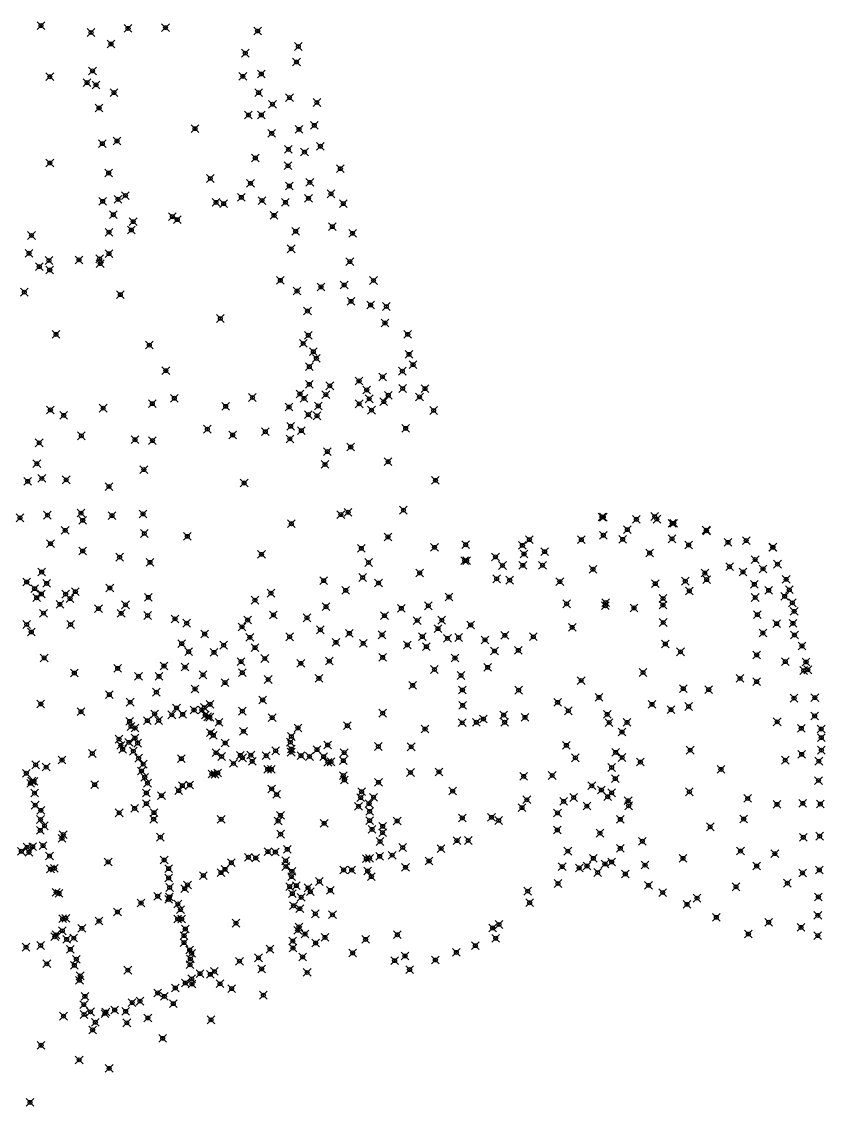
# Model space of a CAD drawing. Header units: millimetres. Extents: x 476859 to 479474, y 2367368 to 2370543.
# Drawn here: x 478521 to 478936, y 2367567 to 2368128 of the extents above; entities that cross this region are included whole.
import ezdxf

# ---------------------------------------------------------------- set-up
doc = ezdxf.new("R2010")
doc.units = ezdxf.units.MM
doc.header["$PDMODE"] = 35
doc.header["$PDSIZE"] = 2

msp = doc.modelspace()

# ---------------------------------------------------------------- linework, layer by layer
for p in [(478531.023, 2368125.702, 1.24), (478556.928, 2368122.118, 4.383), (478576.016, 2368124.231, 2.704), (478595.339, 2368124.647, 3.01), (478642.9, 2368122.923, 3.928), (478567.194, 2368116.139, 3.02), (478636.538, 2368111.447, 5.046), (478663.982, 2368114.88, 1.383), (478663.004, 2368106.844, 3.214), (478535.616, 2368099.23, 3.053), (478557.633, 2368102.252, 3.24), (478635.308, 2368099.475, 3.41), (478644.795, 2368100.63, 4.169), (478554.842, 2368096.228, 3.167), (478559.439, 2368095.044, 3.74), (478568.721, 2368091.069, 3.02), (478643.429, 2368090.993, 4.693), (478659.396, 2368088.478, 3.066), (478561.063, 2368083.09, 3.74), (478650.617, 2368085.033, 3.524), (478673.534, 2368085.947, 3.189), (478638.197, 2368079.442, 3.34), (478644.838, 2368079.485, 4.683), (478610.577, 2368072.377, 0.93), (478664.305, 2368072.05, 3.345), (478672.193, 2368074.123, 3.133), (478570.267, 2368066.047, 3.11), (478650.24, 2368069.95, 4.328), (478562.744, 2368064.621, 4.064), (478658.857, 2368061.673, 3.724), (478667.163, 2368060.301, 3.137), (478675.376, 2368063.321, 3.185), (478535.602, 2368054.662, 1.22), (478641.735, 2368057.217, 3.25), (478565.991, 2368049.466, 4.194), (478658.671, 2368053.213, 3.866), (478685.69, 2368051.708, 3.638), (478618.475, 2368046.629, 3.12), (478639.239, 2368044.155, 2.889), (478659.319, 2368042.75, 3.701), (478669.911, 2368044.628, 3.219), (478574.64, 2368037.837, 3.29), (478634.487, 2368036.919, 3.11), (478680.856, 2368038.714, 3.278), (478562.87, 2368034.874, 3.534), (478570.849, 2368035.933, 3.829), (478621.453, 2368034.27, 3.34), (478625.416, 2368033.657, 2.956), (478645.143, 2368035.249, 4.23), (478657.304, 2368034.313, 3.389), (478669.209, 2368036.382, 3.011), (478687.165, 2368033.692, 3.046), (478568.414, 2368027.912, 3.379), (478598.873, 2368026.96, 3.585), (478651.434, 2368027.617, 4.428), (478577.698, 2368019.993, 3.349), (478578.64, 2368024.343, 3.218), (478601.471, 2368025.351, 3.236), (478681.541, 2368021.716, 3.048), (478526.155, 2368017.171, 3.816), (478566.137, 2368018.879, 3.501), (478662.588, 2368019.371, 3.324), (478691.956, 2368018.322, 3.075), (478660.239, 2368010.285, 3.076), (478524.866, 2368008.008, 3.949), (478535.181, 2368004.262, 4.132), (478550.684, 2368004.577, 3.613), (478561.303, 2368005.135, 3.613), (478566.192, 2368007.785, 3.718), (478690.545, 2368003.695, 3.022), (478530.137, 2368001.102, 3.92), (478535.568, 2367999.357, 3.671), (478561.614, 2368002.637, 3.454), (478654.633, 2367994.02, 3.02), (478702.775, 2367993.905, 3.16), (478522.418, 2367987.888, 3.942), (478572.005, 2367986.583, 3.34), (478663.304, 2367988.437, 3.003), (478675.664, 2367990.612, 3.072), (478687.626, 2367991.593, 2.952), (478691.162, 2367983.16, 3.106), (478701.296, 2367981.232, 3.022), (478668.698, 2367978.118, 3.125), (478709.439, 2367980.475, 3.493), (478623.669, 2367974.291, 0.89), (478708.664, 2367971.971, 3.184), (478538.794, 2367966.044, 1.21), (478669.089, 2367965.624, 3.835), (478720.481, 2367966.07, 3.844), (478587.016, 2367960.511, 3.45), (478666.477, 2367961.377, 3.19), (478671.723, 2367957.161, 3.211), (478673.292, 2367953.646, 3.307), (478721.099, 2367955.772, 3.614), (478595.512, 2367947.307, 3.65), (478669.635, 2367949.338, 3.152), (478717.716, 2367947.044, 3.37), (478723.222, 2367950.411, 0.513), (478695.34, 2367942.011, 3.557), (478707.454, 2367944.101, 3.275), (478669.586, 2367940.215, 3.645), (478680.238, 2367939.462, 3.375), (478699.312, 2367937.363, 3.298), (478717.866, 2367938.073, 3.341), (478729.408, 2367938.008, 2.855), (478588.543, 2367930.229, 3.24), (478599.939, 2367933.051, 3.45), (478640.264, 2367933.449, 2.81), (478664.781, 2367935.249, 2.893), (478666.941, 2367932.951, 2.207), (478678.154, 2367934.94, 3.21), (478695.396, 2367930.148, 3.294), (478700.542, 2367932.76, 3.307), (478708.097, 2367931.253, 3.439), (478710.459, 2367934.596, 3.335), (478726.546, 2367933.737, 2.448), (478535.926, 2367927.016, 3.51), (478563.142, 2367927.927, 3.56), (478626.432, 2367928.855, 2.87), (478659.172, 2367928.501, 3.78), (478669.175, 2367924.618, 3.848), (478674.245, 2367929.088, 4.262), (478701.731, 2367926.908, 1.35), (478733.845, 2367926.72, 0.89), (478542.804, 2367924.16, 3.49), (478673.618, 2367923.945, 3.735), (478551.866, 2367913.625, 3.857), (478616.98, 2367917.075, 2.98), (478630.011, 2367914.069, 3.34), (478646.946, 2367915.733, 3.23), (478659.971, 2367918.572, 2.25), (478665.51, 2367916.284, 3.142), (478719.428, 2367917.486, 1.06), (478530.106, 2367910.02, 4.121), (478579.591, 2367911.591, 3.11), (478588.615, 2367911.164, 3.23), (478659.591, 2367912.049, 3.053), (478691.031, 2367907.832, 1.87), (478678.995, 2367905.494, 3.634), (478528.896, 2367899.19, 3.833), (478677.749, 2367898.823, 3.813), (478710.335, 2367900.228, 1.12), (478531.491, 2367891.591, 4.091), (478584.153, 2367896.168, 3.45), (478524.138, 2367890.129, 4.546), (478544.062, 2367890.871, 2.94), (478566.119, 2367887.407, 1.56), (478635.969, 2367889.222, 3.25), (478734.783, 2367890.636, 0.76), (478689.673, 2367874.114, 3.718), (478718.252, 2367875.192, 1.06), (478520.171, 2367871.246, 4.744), (478534.379, 2367872.607, 4.31), (478551.705, 2367873.672, 2.99), (478552.626, 2367869.957, 2.919), (478567.732, 2367872.379, 2.019), (478583.768, 2367873.271, 2.89), (478685.913, 2367872.911, 3.703), (478820.8, 2367871.671, 0.5), (478821.455, 2367871.568, 3.894), (478838.59, 2367870.403, 3.985), (478848.03, 2367871.918, 0.48), (478849.147, 2367870.558, 3.954), (478543.542, 2367864.787, 3.12), (478584.386, 2367863.13, 3.1), (478660.376, 2367868.162, 0.56), (478833.86, 2367865.141, 3.842), (478857.045, 2367868.38, 3.894), (478857.858, 2367868.42, 0.46), (478874.583, 2367864.886, 0.51), (478874.797, 2367864.515, 3.726), (478535.935, 2367857.893, 4.325), (478606.626, 2367861.7, 1.02), (478710.236, 2367861.384, 1.43), (478750.402, 2367857.311, 0.53), (478783.302, 2367859.967, 0.51), (478810.147, 2367859.901, 3.706), (478821.5, 2367862.234, 3.165), (478831.46, 2367860.102, 5.43), (478856.943, 2367860.372, 4.56), (478885.908, 2367858.603, 3.747), (478895.288, 2367859.472, 2.342), (478552.609, 2367854.057, 3.188), (478644.953, 2367852.334, 3.31), (478696.485, 2367855.5, 3.568), (478734.299, 2367856.006, 1.22), (478779.692, 2367856.997, 4.196), (478780.515, 2367852.566, 4.297), (478791.138, 2367853.761, 3.72), (478845.407, 2367853.01, 4.78), (478865.582, 2367857.198, 4.127), (478908.957, 2367855.931, 3.765), (478909.117, 2367856.07, 0.67), (478571.632, 2367850.89, 1.32), (478587.361, 2367848.217, 3.03), (478700.221, 2367848.151, 3.98), (478749.845, 2367849.141, 4.072), (478750.874, 2367849.142, 4.133), (478765.788, 2367851.042, 4.302), (478769.401, 2367846.581, 4.123), (478779.894, 2367846.675, 4.21), (478790.089, 2367846.727, 4.267), (478899.897, 2367849.659, 3.73), (478911.436, 2367847.294, 3.758), (478531.408, 2367843.198, 4.439), (478726.604, 2367842.778, 4.15), (478816.106, 2367844.652, 5.719), (478873.937, 2367842.66, 4.643), (478886.678, 2367845.949, 3.956), (478893.585, 2367843.28, 3.853), (478903.952, 2367844.846, 3.841), (478523.666, 2367838.093, 4.734), (478533.947, 2367837.335, 4.857), (478566.614, 2367834.958, 3.26), (478677.043, 2367838.768, 3.57), (478697.188, 2367840.384, 3.681), (478705.349, 2367837.528, 3.753), (478766.366, 2367839.687, 4.047), (478773.166, 2367839.026, 4.828), (478799.015, 2367838.268, 4.312), (478848.312, 2367837.217, 4.805), (478863.79, 2367838.499, 4.726), (478874.852, 2367839.315, 4.614), (478899.453, 2367836.879, 3.82), (478915.927, 2367839.425, 3.766), (478527.738, 2367834.634, 4.786), (478528.786, 2367829.925, 4.898), (478531.229, 2367831.837, 4.786), (478543.756, 2367831.761, 4.791), (478546.059, 2367829.505, 4.881), (478548.82, 2367833.049, 3.678), (478586.474, 2367830.152, 3.45), (478649.799, 2367832.283, 3.52), (478688.444, 2367833.73, 3.91), (478741.83, 2367830.277, 4.471), (478852.363, 2367829.546, 4.766), (478865.933, 2367833.462, 4.739), (478899.899, 2367830.05, 3.87), (478906.878, 2367833.741, 3.72), (478915.146, 2367830.634, 3.774), (478917.522, 2367834.04, 3.756), (478540.797, 2367826.552, 4.754), (478560.756, 2367824.279, 4.83), (478574.698, 2367826.254, 3.77), (478641.531, 2367828.661, 3.67), (478678.262, 2367825.27, 4.036), (478717.144, 2367824.427, 4.388), (478731.084, 2367825.741, 4.12), (478802.532, 2367826.78, 4.894), (478822.532, 2367825.793, 4.748), (478822.717, 2367827.444, 5.081), (478837.316, 2367824.684, 4.766), (478852.257, 2367826.165, 4.7), (478919.137, 2367827.303, 3.68), (478532.346, 2367821.932, 4.52), (478572.468, 2367821.888, 4.808), (478586.105, 2367820.751, 4.557), (478600.267, 2367819.001, 4.772), (478637.735, 2367818.369, 3.78), (478651.111, 2367821.033, 3.89), (478668.388, 2367819.532, 4.185), (478708.471, 2367820.638, 4.904), (478725.349, 2367818.145, 4.599), (478738.05, 2367818.319, 4.467), (478901.088, 2367821.191, 3.79), (478920.054, 2367822.935, 1.435), (478523.699, 2367816.086, 5.174), (478546.324, 2367816.098, 4.81), (478606.326, 2367816.785, 4.757), (478634.846, 2367814.872, 4.771), (478675.351, 2367813.33, 4.759), (478736.087, 2367813.974, 4.552), (478753.028, 2367815.877, 5.12), (478805.414, 2367814.599, 4.767), (478852.403, 2367817.139, 4.66), (478911.029, 2367816.499, 3.76), (478919.392, 2367816.668, 3.715), (478526.017, 2367812.223, 4.77), (478615.597, 2367811.143, 4.751), (478638.888, 2367809.496, 4.794), (478659.453, 2367809.734, 4.74), (478683.361, 2367806.881, 4.722), (478690.342, 2367811.562, 4.771), (478707.162, 2367810.764, 4.769), (478727.945, 2367809.835, 4.738), (478740.993, 2367808.886, 4.782), (478746.739, 2367809.378, 4.976), (478760.363, 2367808.146, 4.754), (478770.613, 2367810.485, 4.709), (478785.323, 2367809.746, 4.684), (478903.892, 2367811.667, 3.99), (478920.235, 2367810.649, 3.753), (478603.759, 2367806.188, 4.28), (478607.3, 2367802.008, 5.13), (478620.405, 2367801.668, 5.08), (478625.414, 2367805.411, 4.47), (478641.619, 2367804.151, 4.51), (478697.467, 2367806.327, 4.739), (478720.222, 2367805.556, 4.834), (478730.127, 2367804.652, 4.779), (478765.281, 2367802.418, 4.778), (478777.634, 2367802.768, 4.71), (478853.542, 2367806.037, 4.686), (478861.364, 2367801.979, 4.686), (478924.098, 2367805.032, 3.734), (478532.671, 2367798.827, 5.03), (478634.392, 2367796.932, 5.03), (478646.66, 2367798.509, 5.09), (478665.252, 2367796.018, 5.416), (478679.996, 2367797.168, 4.91), (478707.526, 2367799.069, 4.81), (478744.822, 2367798.735, 4.655), (478900.715, 2367800.378, 3.98), (478915.46, 2367796.926, 3.871), (478926.203, 2367796.733, 1.331), (478548.291, 2367791.002, 5.23), (478570.64, 2367793.471, 4.33), (478594.579, 2367794.608, 5.36), (478605.406, 2367794.067, 5.66), (478614.749, 2367790.09, 5.72), (478634.997, 2367791.151, 5.45), (478734.267, 2367792.826, 4.88), (478761.761, 2367793.924, 4.775), (478842.01, 2367791.278, 4.58), (478925.012, 2367792.33, 3.723), (478927.102, 2367792.664, 3.691), (478581.408, 2367789.258, 5.64), (478591.978, 2367789.248, 5.402), (478626.11, 2367786.066, 5.62), (478648.358, 2367787.667, 5.11), (478674.587, 2367788.23, 4.93), (478723.051, 2367784.593, 4.82), (478748.007, 2367789.746, 4.761), (478810.052, 2367787.126, 4.77), (478892.13, 2367788.207, 4.036), (478900.689, 2367786.515, 4.058), (478566.347, 2367779.861, 5.79), (478590.661, 2367781.103, 5.8), (478610.632, 2367782.802, 5.77), (478748.711, 2367782.255, 4.93), (478777.746, 2367782.154, 4.758), (478862.757, 2367782.938, 4.66), (478875.947, 2367782.445, 4.42), (478530.939, 2367775.028, 5.33), (478577.083, 2367775.965, 5.83), (478615.387, 2367773.174, 6.998), (478618.333, 2367774.875, 5.79), (478645.586, 2367777.112, 5.19), (478748.804, 2367774.256, 4.842), (478797.866, 2367775.837, 4.63), (478819.272, 2367778.404, 4.67), (478846.632, 2367774.855, 4.697), (478865.573, 2367773.724, 4.65), (478920.018, 2367778.009, 3.744), (478930.726, 2367778.253, 3.697), (478551.735, 2367771.001, 5.19), (478589.697, 2367769.894, 5.79), (478598.618, 2367769.414, 7.179), (478601.04, 2367772.946, 5.81), (478604.191, 2367769.644, 6.6), (478610.119, 2367771.886, 7.137), (478614.136, 2367771.932, 7.077), (478615.897, 2367769.293, 6.6), (478617.161, 2367768.349, 7.168), (478618.249, 2367768.195, 7.02), (478635.043, 2367771.279, 5.24), (478650.443, 2367767.946, 5.66), (478707.541, 2367770.247, 4.8), (478769.966, 2367769.258, 4.815), (478781.025, 2367768.096, 4.678), (478803.39, 2367771.474, 4.624), (478823.493, 2367769.65, 4.675), (478856.415, 2367772.02, 4.675), (478930.655, 2367768.85, 3.75), (478576.813, 2367766.027, 5.8), (478577.535, 2367763.364, 6.787), (478579.646, 2367762.659, 7.162), (478586.024, 2367766.395, 6.942), (478591.861, 2367766.454, 6.6), (478622.959, 2367765.495, 5.72), (478663.737, 2367762.651, 4.89), (478689.304, 2367763.759, 4.759), (478729.436, 2367762.042, 5.011), (478748.594, 2367765.287, 4.858), (478755.902, 2367765.565, 4.825), (478759.557, 2367767.248, 4.825), (478770.491, 2367765.581, 4.802), (478824.478, 2367765.419, 4.65), (478833.751, 2367765.465, 4.619), (478911.286, 2367765.788, 3.72), (478923.72, 2367762.418, 3.759), (478933.982, 2367762.079, 3.674), (478571.305, 2367756.832, 5.831), (478579.58, 2367757.427, 7.247), (478618.576, 2367760.181, 6.6), (478620.073, 2367758.827, 7.011), (478635.656, 2367760.89, 5.72), (478660.359, 2367758.211, 5.369), (478831.109, 2367760.487, 4.629), (478934.042, 2367757.625, 1.38), (478572.264, 2367753.608, 6.746), (478573.257, 2367751.553, 7.189), (478576.394, 2367755.126, 6.522), (478580.976, 2367754.773, 6.6), (478626.174, 2367754.833, 5.77), (478652.255, 2367750.798, 6.926), (478659.811, 2367755.282, 5.632), (478660.293, 2367751.716, 6.455), (478673.568, 2367751.398, 5.34), (478679.142, 2367753.801, 5.326), (478705.305, 2367753.014, 4.82), (478722.222, 2367752.849, 5.031), (478802.421, 2367753.641, 5.5), (478866.334, 2367751.119, 4.31), (478934.13, 2367751.14, 3.714), (478541.929, 2367746.007, 7.17), (478557.522, 2367749.418, 7.182), (478578.715, 2367750.632, 7.163), (478581.435, 2367746.987, 7.228), (478603.572, 2367746.718, 4.94), (478621.491, 2367749.779, 6.6), (478624.336, 2367747.878, 6.612), (478634.009, 2367748.412, 5.744), (478635.129, 2367747.174, 5.96), (478639.41, 2367748.574, 8.195), (478640.137, 2367745.379, 6.994), (478647.349, 2367748.237, 6.977), (478660.25, 2367750.115, 6.986), (478665.368, 2367748.255, 6.339), (478669.724, 2367747.874, 6.981), (478677.016, 2367747.777, 6.594), (478687.191, 2367745.742, 5.129), (478687.645, 2367749.897, 5.154), (478807.085, 2367747.167, 5.474), (478827.863, 2367749.965, 4.503), (478831.194, 2367747.329, 4.551), (478915.428, 2367745.983, 3.77), (478923.921, 2367748.956, 3.73), (478932.792, 2367745.46, 3.738), (478528.273, 2367743.547, 7.394), (478533.722, 2367742.368, 6.727), (478582.957, 2367740.371, 7.271), (478583.809, 2367743.902, 6.6), (478630.489, 2367744.266, 6.843), (478648.141, 2367741.216, 7.016), (478650.009, 2367741.253, 6.339), (478679.178, 2367744.899, 6.339), (478680.838, 2367745.11, 6.966), (478721.899, 2367739.595, 4.98), (478736.572, 2367739.917, 4.91), (478825.79, 2367742.18, 4.549), (478840.643, 2367744.969, 4.25), (478882.209, 2367741.192, 4.1), (478523.42, 2367739.209, 7.38), (478525.659, 2367733.997, 6.917), (478526.325, 2367735.137, 7.141), (478527.453, 2367735.083, 7.271), (478584.631, 2367737.146, 7.238), (478586.066, 2367734.071, 6.6), (478619.363, 2367738.787, 6.6), (478620.968, 2367738.656, 6.903), (478622.243, 2367739.316, 7.238), (478687.188, 2367738.012, 7.003), (478687.746, 2367735.717, 6.339), (478705.381, 2367734.521, 4.99), (478780.394, 2367737.556, 5.09), (478795.078, 2367738.041, 5.03), (478827.642, 2367736.423, 4.49), (478932.641, 2367735.433, 3.75), (478527.71, 2367728.933, 7.151), (478558.759, 2367733.318, 4.92), (478585.454, 2367728.987, 7.271), (478602.196, 2367730.183, 7.186), (478604.075, 2367732.797, 6.6), (478607.807, 2367733.108, 7.011), (478650.207, 2367731.123, 6.793), (478696.612, 2367729.627, 5.38), (478743.638, 2367729.964, 4.857), (478815.538, 2367732.719, 4.492), (478820.493, 2367730.561, 4.401), (478825.819, 2367729.088, 4.176), (478865.952, 2367729.585, 3.99), (478528.028, 2367722.719, 6.917), (478585.495, 2367723.511, 7.195), (478593.297, 2367727.635, 7.199), (478652.733, 2367728.24, 6.339), (478696.192, 2367726.629, 6.818), (478700.503, 2367723.51, 5.348), (478702.762, 2367726.802, 5.51), (478781.98, 2367725.488, 4.86), (478800.963, 2367724.636, 4.34), (478806.195, 2367726.66, 4.355), (478823.788, 2367727.044, 4.266), (478834.33, 2367725.007, 4.059), (478896.062, 2367726.178, 3.91), (478911.202, 2367723.117, 3.849), (478924.509, 2367723.643, 3.74), (478933.56, 2367723.258, 3.795), (478530.946, 2367720.03, 7.137), (478571.428, 2367718.75, 7.004), (478579.391, 2367721.024, 7.2), (478589.424, 2367718.843, 7.144), (478654.75, 2367717.475, 6.339), (478695.017, 2367722.048, 6.339), (478700.755, 2367719.462, 6.713), (478779.493, 2367721.438, 4.624), (478797.821, 2367718.712, 5.539), (478812.991, 2367722.212, 4.266), (478834.532, 2367722.354, 3.994), (478530.795, 2367715.283, 7.301), (478532.833, 2367712.031, 7.146), (478589.193, 2367715.448, 7.221), (478624.119, 2367715.418, 4.96), (478653.528, 2367714.484, 7.01), (478677.318, 2367713.304, 4.98), (478700.75, 2367714.75, 6.906), (478707.515, 2367711.734, 5.25), (478715.02, 2367714.543, 4.62), (478748.607, 2367716.125, 4.62), (478763.723, 2367716.409, 4.667), (478767.483, 2367714.793, 4.616), (478830.277, 2367715.413, 3.985), (478876.693, 2367711.516, 3.849), (478894.002, 2367715.513, 3.83), (478530.654, 2367709.648, 6.917), (478542.509, 2367707.524, 7.348), (478592.704, 2367706.177, 7.268), (478654.814, 2367707.712, 7.022), (478702.065, 2367710.167, 6.339), (478707.452, 2367708.55, 6.604), (478797.714, 2367709.898, 4.059), (478819.735, 2367708.24, 4.02), (478924.756, 2367706.115, 3.737), (478933.216, 2367706.691, 3.77), (478523.913, 2367700.994, 6.917), (478526.71, 2367701.268, 7.287), (478532.122, 2367701.824, 7.22), (478541.867, 2367705.589, 6.826), (478706.187, 2367703.918, 7.009), (478717.879, 2367700.827, 4.919), (478737.69, 2367700.287, 4.468), (478745.861, 2367704.398, 4.496), (478751.698, 2367704.451, 4.531), (478830.211, 2367700.356, 5.207), (478841.652, 2367704.069, 3.82), (478520.87, 2367698.876, 7.287), (478524.815, 2367698.38, 6.556), (478535.417, 2367696.371, 7.144), (478638.186, 2367695.798, 6.972), (478641.963, 2367695.408, 6.6), (478648.238, 2367698.649, 6.944), (478652.113, 2367698.454, 6.6), (478658.222, 2367699.894, 6.339), (478699.052, 2367695.072, 6.339), (478700.715, 2367695.267, 6.975), (478705.956, 2367696.241, 7.024), (478712.43, 2367696.841, 4.37), (478803.149, 2367698.927, 3.93), (478816.314, 2367695.194, 3.756), (478862.633, 2367695.203, 3.826), (478862.633, 2367695.203, 3.826), (478892.334, 2367698.971, 3.87), (478910.075, 2367697.611, 3.854), (478535.947, 2367689.7, 6.556), (478537.966, 2367690.059, 7.331), (478565.757, 2367693.368, 4.92), (478594.643, 2367694.38, 7.272), (478596.984, 2367689.898, 7.128), (478626.071, 2367689.516, 7.141), (478629.375, 2367692.928, 6.646), (478657.42, 2367693.919, 6.952), (478657.482, 2367691.019, 6.6), (478687.345, 2367689.251, 6.339), (478691.554, 2367689.14, 7.325), (478719.29, 2367690.591, 4.324), (478731.486, 2367693.858, 4.481), (478800.216, 2367690.934, 3.888), (478809.028, 2367690.266, 3.82), (478813.054, 2367691.257, 3.364), (478822.298, 2367692.299, 3.77), (478825.802, 2367693.32, 3.724), (478843.063, 2367691.713, 3.788), (478900.657, 2367691.223, 3.84), (478933.036, 2367689.229, 3.752), (478596.98, 2367685.113, 7.244), (478614.899, 2367686.324, 7.135), (478624.008, 2367687.832, 6.6), (478660.449, 2367685.789, 7.204), (478660.632, 2367688.462, 6.339), (478699.814, 2367688.701, 4.39), (478701.701, 2367685.772, 4.397), (478818.591, 2367687.905, 1.294), (478832.843, 2367687.142, 3.788), (478924.382, 2367687.685, 3.76), (478597.486, 2367680.131, 7.234), (478605.289, 2367679.596, 6.6), (478606.731, 2367681.48, 7.145), (478659.464, 2367680.633, 6.6), (478662.919, 2367681.07, 7.181), (478668.945, 2367679.967, 7.114), (478670.132, 2367677.947, 6.465), (478674.794, 2367683.26, 6.339), (478680.488, 2367678.712, 4.13), (478782.46, 2367678.259, 3.88), (478798.092, 2367682.225, 3.848), (478844.801, 2367681.24, 3.782), (478890.013, 2367680.477, 3.849), (478916.554, 2367682.377, 3.77), (478538.868, 2367677.621, 6.556), (478540.375, 2367677.092, 7.054), (478591.284, 2367675.627, 7.186), (478596.968, 2367673.968, 6.563), (478597.329, 2367675.189, 7.234), (478660.832, 2367676.978, 7.185), (478665.415, 2367675.117, 7.185), (478783.394, 2367672.247, 3.84), (478852.187, 2367677.538, 3.713), (478869.915, 2367674.645, 3.771), (478932.585, 2367675.288, 3.77), (478570.544, 2367667.502, 7.26), (478582.747, 2367672.096, 7.21), (478601.721, 2367671.67, 7.12), (478603.095, 2367668.73, 6.6), (478661.445, 2367670.715, 6.6), (478664.746, 2367669.225, 6.841), (478864.689, 2367671.444, 3.75), (478542.228, 2367663.974, 6.556), (478543.874, 2367664.265, 7.181), (478561.041, 2367662.782, 7.24), (478601.651, 2367663.917, 6.563), (478603.697, 2367663.853, 7.335), (478631.742, 2367661.704, 4.88), (478672.719, 2367666.518, 3.87), (478681.588, 2367666.036, 3.88), (478767.619, 2367661.03, 3.777), (478879.826, 2367664.753, 3.789), (478906.896, 2367662.191, 3.681), (478932.292, 2367665.719, 3.74), (478538.795, 2367655.69, 6.556), (478542.082, 2367657.754, 7.233), (478552.124, 2367658.994, 7.221), (478605.609, 2367658.72, 6.6), (478663.683, 2367657.986, 6.6), (478664.253, 2367659.763, 7.185), (478667.432, 2367656.064, 7.128), (478715.116, 2367655.707, 3.582), (478764.315, 2367659.204, 3.761), (478896.421, 2367656.119, 3.704), (478923.61, 2367659.498, 3.776), (478530.908, 2367650.158, 6.789), (478538.206, 2367654.695, 7.166), (478544.317, 2367653.316, 7.16), (478547.98, 2367653.98, 6.563), (478604.904, 2367651.688, 6.563), (478604.957, 2367655.214, 7.335), (478661.097, 2367652.437, 7.273), (478672.889, 2367651.434, 6.81), (478677.705, 2367654.334, 3.94), (478698.682, 2367653.302, 3.1), (478755.362, 2367650.078, 3.76), (478765.882, 2367653.915, 3.706), (478932.258, 2367655.284, 3.719), (478523.284, 2367649.286, 6.556), (478546.185, 2367648.153, 7.178), (478607.82, 2367647.821, 7.24), (478608.819, 2367646.147, 6.6), (478649.32, 2367648.272, 6.6), (478661.175, 2367648.825, 7.339), (478666.151, 2367644.274, 4.03), (478692.012, 2367646.333, 1.69), (478719.083, 2367644.736, 3.71), (478745.57, 2367646.596, 3.73), (478534.048, 2367640.709, 5.125), (478548.276, 2367639.893, 7.198), (478549.315, 2367643.075, 6.563), (478608.034, 2367640.2, 6.563), (478608.222, 2367643.186, 7.14), (478633.59, 2367642.045, 6.6), (478643.387, 2367643.782, 7.335), (478713.665, 2367642.307, 1.71), (478734.778, 2367642.693, 3.79), (478551.27, 2367634.469, 6.563), (478575.884, 2367637.405, 4.86), (478613.149, 2367635.634, 7.408), (478618.49, 2367635.228, 7.397), (478620.633, 2367636.745, 6.6), (478644.979, 2367638.069, 4.07), (478668.524, 2367636.227, 1.63), (478721.427, 2367637.711, 3.826), (478550.942, 2367632.131, 7.318), (478600.383, 2367628.162, 7.494), (478605.583, 2367630.81, 6.563), (478608.903, 2367632.919, 7.395), (478609.066, 2367630.304, 7.591), (478623.514, 2367630.374, 4.19), (478629.507, 2367627.91, 4.08), (478553.734, 2367623.889, 6.563), (478591.364, 2367625.656, 6.563), (478594.785, 2367623.887, 7.767), (478645.918, 2367624.49, 1.65), (478553.156, 2367619.636, 7.226), (478569.088, 2367616.819, 7.108), (478578.109, 2367620.67, 6.563), (478582.148, 2367621.401, 7.33), (478599.343, 2367620.101, 4.28), (478542.66, 2367613.632, 4.66), (478553.31, 2367614.482, 7.469), (478556.62, 2367615.868, 7.371), (478564.105, 2367614.992, 7.185), (478564.542, 2367615.734, 6.563), (478574.753, 2367616.118, 7.28), (478586.206, 2367612.708, 4.11), (478618.843, 2367611.736, 1.66), (478557.69, 2367606.537, 4.46), (478559.159, 2367610.484, 6.978), (478575.38, 2367610.194, 4.34), (478593.91, 2367602.206, 1.62), (478531.102, 2367598.597, 4.55), (478550.74, 2367591.043, 3.62), (478566.27, 2367586.658, 1.61), (478525.358, 2367569.039, 1.55)]:
    msp.add_point(p)

doc.saveas('drawing.dxf')
